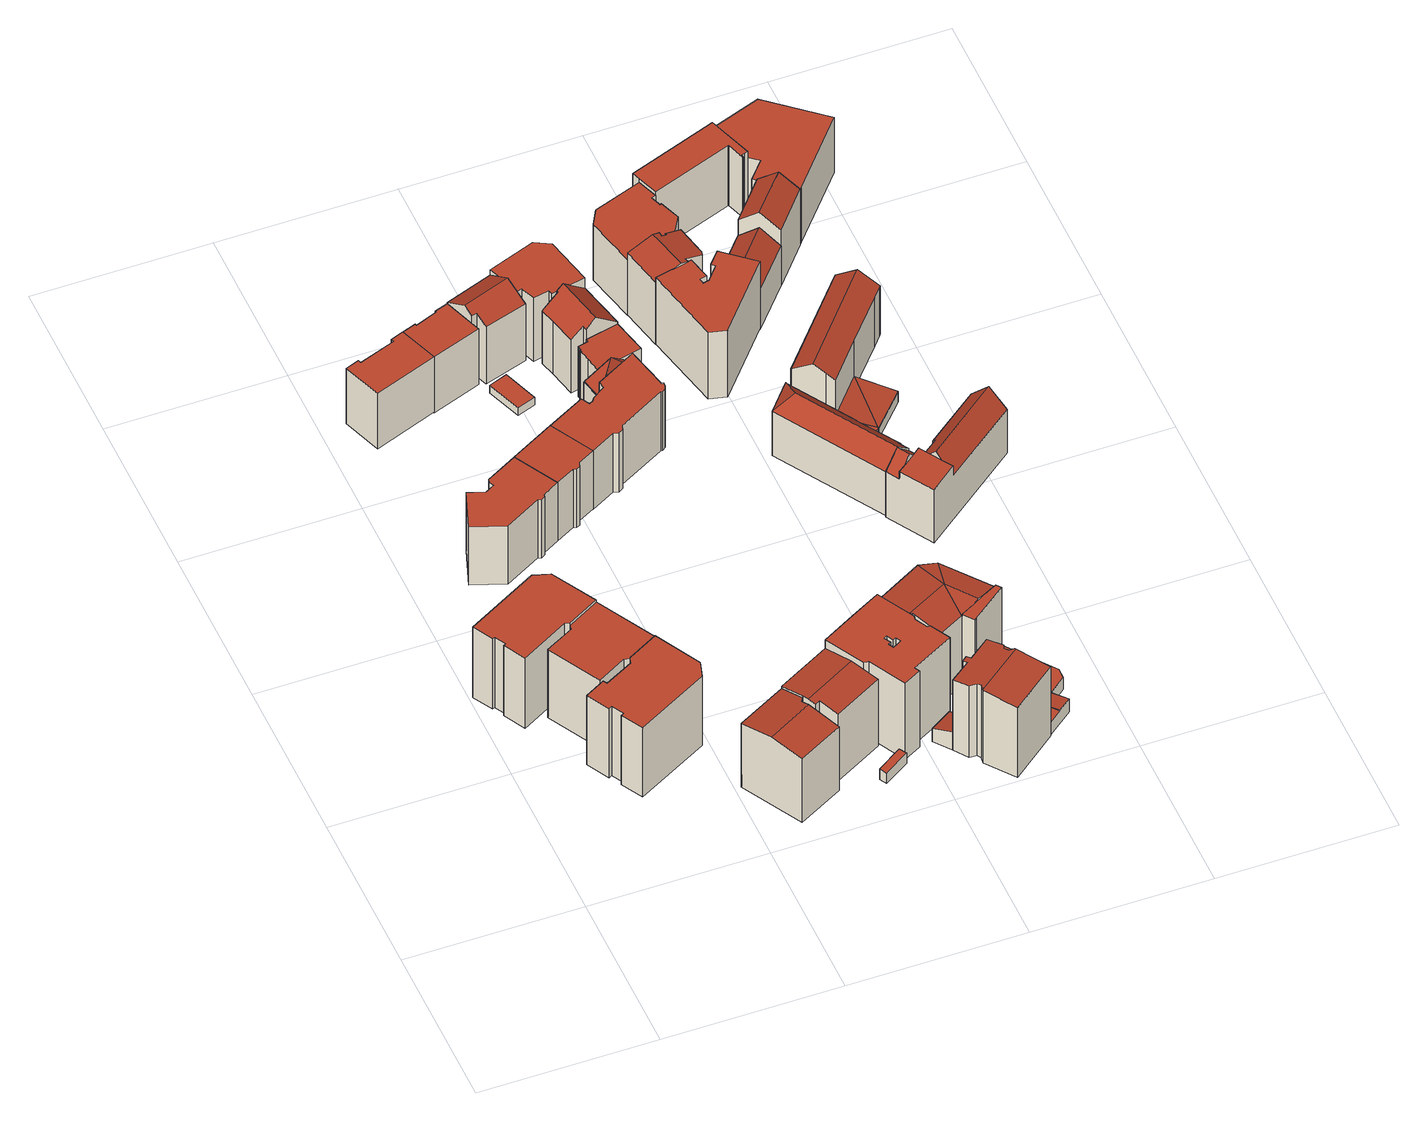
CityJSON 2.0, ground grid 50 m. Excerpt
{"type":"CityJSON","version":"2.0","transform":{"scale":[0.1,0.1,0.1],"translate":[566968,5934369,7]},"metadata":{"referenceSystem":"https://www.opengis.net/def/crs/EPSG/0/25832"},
"CityObjects":{
"building1":{"type":"Building","attributes":{"Gemeindeschluessel":"02000000","Geometrietyp2DReferenz":"3000","function":"31001_1010","roofType":"1000","measuredHeight":25.34,"storeysAboveGround":5},"geometry":[{"type":"MultiSurface","lod":"2","boundaries":[[[0,1,2,3]],[[3,2,4,5]],[[5,4,6,7]],[[7,6,8,9]],[[9,8,10,11]],[[11,10,12,13]],[[13,12,14,15]],[[15,14,16,17]],[[17,16,18,19]],[[19,18,20,21]],[[1,0,21,20]],[[21,0,3,5,7,9,11,13,15,17,19]],[[1,20,18,16,14,12,10,8,6,4,2]]],"semantics":{"surfaces":[{"type":"WallSurface"},{"type":"GroundSurface"},{"type":"RoofSurface"}],"values":[0,0,0,0,0,0,0,0,0,0,0,1,2]}}]},
"building2":{"type":"Building","attributes":{"Gemeindeschluessel":"02000000","Geometrietyp2DReferenz":"3000","function":"31001_1120","roofType":"1000","measuredHeight":24.96,"storeysAboveGround":5},"geometry":[{"type":"MultiSurface","lod":"2","boundaries":[[[22,23,24,25]],[[25,24,26,27]],[[27,26,28,29]],[[29,28,30,31]],[[31,30,32,33]],[[33,32,34,35]],[[35,34,36,37]],[[38,39,40,41]],[[41,40,42,43]],[[43,42,44,45]],[[45,44,23,22]],[[46,47,39,38]],[[37,36,47,46]],[[37,46,38,41,43,45,22,25,27,29,31,33,35]],[[47,36,34,32,30,28,26,24,23,44,42,40,39]]],"semantics":{"surfaces":[{"type":"WallSurface"},{"type":"GroundSurface"},{"type":"RoofSurface"}],"values":[0,0,0,0,0,0,0,0,0,0,0,0,0,1,2]}}]},
"building3":{"type":"Building","attributes":{"Gemeindeschluessel":"02000000","Geometrietyp2DReferenz":"3000","function":"31001_1120","roofType":"1000","measuredHeight":24.64,"storeysAboveGround":5},"geometry":[{"type":"MultiSurface","lod":"2","boundaries":[[[48,49,50,51,52,53,54,55]],[[56,57,7,5,58,59,60,61]],[[56,55,54,57]],[[57,54,53,7]],[[7,53,52,5]],[[5,52,51,58]],[[58,51,50,59]],[[59,50,49,60]],[[60,49,48,61]],[[61,48,55,56]]],"semantics":{"surfaces":[{"type":"RoofSurface"},{"type":"GroundSurface"},{"type":"WallSurface"}],"values":[0,1,2,2,2,2,2,2,2,2]}}]},
"building4":{"type":"Building","attributes":{"Gemeindeschluessel":"02000000","Geometrietyp2DReferenz":"3000","function":"31001_1120","roofType":"1000","measuredHeight":20.98,"storeysAboveGround":6},"geometry":[{"type":"MultiSurface","lod":"2","boundaries":[[[62,63,64,65]],[[65,64,66,67]],[[67,66,68,69]],[[69,68,70,71]],[[71,70,72,73]],[[74,75,76,77]],[[77,76,78,79]],[[79,78,80,81]],[[81,80,82,83]],[[83,82,84,85]],[[84,82,80,78,76,75,86,87,72,70,68,66,64,63]],[[62,65,67,69,71,73,88,89,74,77,79,81,83,85]],[[62,85,84,63]],[[74,89,86,75]],[[89,88,87,86]],[[88,73,72,87]]],"semantics":{"surfaces":[{"type":"WallSurface"},{"type":"RoofSurface"},{"type":"GroundSurface"}],"values":[0,0,0,0,0,0,0,0,0,0,1,2,0,0,0,0]}}]},
"building5":{"type":"Building","attributes":{"Gemeindeschluessel":"02000000","Geometrietyp2DReferenz":"3000","function":"31001_1120","roofType":"3100","measuredHeight":24.48,"storeysAboveGround":6},"geometry":[{"type":"MultiSurface","lod":"2","boundaries":[[[90,91,92,93,94,95]],[[96,97,91,90]],[[98,95,94,99]],[[99,94,93,100]],[[100,93,92,101]],[[102,97,96,103]],[[103,96,90,95,98]],[[101,92,91,97,102]],[[101,102,103,98,99,100]]],"semantics":{"surfaces":[{"type":"RoofSurface"},{"type":"WallSurface"},{"type":"GroundSurface"}],"values":[0,0,1,1,1,1,1,1,2]}}]},
"building6":{"type":"Building","attributes":{"Gemeindeschluessel":"02000000","Geometrietyp2DReferenz":"3000","function":"31001_1010","roofType":"1000","measuredHeight":19.91,"storeysAboveGround":6},"geometry":[{"type":"MultiSurface","lod":"2","boundaries":[[[104,105,106,107,108,109,110,111]],[[112,113,114,115,116,117,118,119]],[[112,111,110,113]],[[113,110,109,114]],[[114,109,108,115]],[[115,108,107,116]],[[116,107,106,117]],[[117,106,105,118]],[[118,105,104,119]],[[119,104,111,112]]],"semantics":{"surfaces":[{"type":"RoofSurface"},{"type":"GroundSurface"},{"type":"WallSurface"}],"values":[0,1,2,2,2,2,2,2,2,2]}}]},
"building7":{"type":"Building","attributes":{"Gemeindeschluessel":"02000000","Geometrietyp2DReferenz":"3000","function":"31001_1120","roofType":"1000","measuredHeight":20.99,"storeysAboveGround":6},"geometry":[{"type":"MultiSurface","lod":"2","boundaries":[[[84,120,121,122,123,124,125,82]],[[83,126,127,128,129,130,131,85]],[[83,82,125,126]],[[126,125,124,127]],[[127,124,123,128]],[[128,123,122,129]],[[129,122,121,130]],[[130,121,120,131]],[[131,120,84,85]],[[85,84,82,83]]],"semantics":{"surfaces":[{"type":"RoofSurface"},{"type":"GroundSurface"},{"type":"WallSurface"}],"values":[0,1,2,2,2,2,2,2,2,2]}}]},
"building8":{"type":"Building","attributes":{"Gemeindeschluessel":"02000000","Geometrietyp2DReferenz":"3000","function":"31001_2070","roofType":"3100","measuredHeight":25.05,"storeysAboveGround":5},"geometry":[{"type":"MultiSurface","lod":"2","boundaries":[[[132,133,134,135,136]],[[134,133,137,138,139,140]],[[141,136,135,142]],[[143,132,136,141]],[[144,140,139,145]],[[145,139,138,146]],[[146,138,137,147]],[[142,135,134,140,144]],[[147,137,133,132,143]],[[147,143,141,142,144,145,146]]],"semantics":{"surfaces":[{"type":"RoofSurface"},{"type":"WallSurface"},{"type":"GroundSurface"}],"values":[0,0,1,1,1,1,1,1,1,2]}}]},
"building9":{"type":"Building","attributes":{"Gemeindeschluessel":"02000000","Geometrietyp2DReferenz":"3000","function":"31001_1010","roofType":"1000","measuredHeight":20.11,"storeysAboveGround":6},"geometry":[{"type":"MultiSurface","lod":"2","boundaries":[[[148,106,149,150]],[[150,149,151,152]],[[152,151,153,154]],[[154,153,155,156]],[[156,155,157,158]],[[158,157,159,160]],[[161,105,106,148]],[[162,163,105,161]],[[163,162,160,159]],[[160,162,161,148,150,152,154,156,158]],[[163,159,157,155,153,151,149,106,105]]],"semantics":{"surfaces":[{"type":"WallSurface"},{"type":"GroundSurface"},{"type":"RoofSurface"}],"values":[0,0,0,0,0,0,0,0,0,1,2]}}]},
"building10":{"type":"Building","attributes":{"Gemeindeschluessel":"02000000","Geometrietyp2DReferenz":"3000","function":"31001_1010","roofType":"1000","measuredHeight":3.76,"storeysAboveGround":1},"geometry":[{"type":"MultiSurface","lod":"2","boundaries":[[[164,165,166,167]],[[168,169,170,171]],[[169,166,165,170]],[[170,165,164,171]],[[168,167,166,169]],[[168,171,164,167]]],"semantics":{"surfaces":[{"type":"RoofSurface"},{"type":"GroundSurface"},{"type":"WallSurface"}],"values":[0,1,2,2,2,2]}}]},
"building11":{"type":"Building","attributes":{"Gemeindeschluessel":"02000000","Geometrietyp2DReferenz":"3000","function":"31001_2460","roofType":"1000","measuredHeight":2.61,"storeysAboveGround":1},"geometry":[{"type":"MultiSurface","lod":"2","boundaries":[[[172,173,174,175]],[[176,177,178,179]],[[176,175,174,177]],[[177,174,173,178]],[[178,173,172,179]],[[179,172,175,176]]],"semantics":{"surfaces":[{"type":"RoofSurface"},{"type":"GroundSurface"},{"type":"WallSurface"}],"values":[0,1,2,2,2,2]}}]},
"building12":{"type":"Building","attributes":{"Gemeindeschluessel":"02000000","Geometrietyp2DReferenz":"3000","function":"31001_1010","roofType":"3100","measuredHeight":24.57,"storeysAboveGround":5},"geometry":[{"type":"MultiSurface","lod":"2","boundaries":[[[180,181,182,183]],[[184,183,182,185]],[[186,187,188,189]],[[189,188,190,191]],[[186,189,191,184,185,192,193]],[[187,186,193,194]],[[194,193,192,195]],[[184,191,190,180,183]],[[192,185,182,181,195]],[[194,195,181,180,190,188,187]]],"semantics":{"surfaces":[{"type":"RoofSurface"},{"type":"WallSurface"},{"type":"GroundSurface"}],"values":[0,1,1,1,2,1,1,1,1,0]}}]},
"building13":{"type":"Building","attributes":{"Gemeindeschluessel":"02000000","Geometrietyp2DReferenz":"3000","function":"31001_1120","roofType":"1000","measuredHeight":27.39,"storeysAboveGround":5},"geometry":[{"type":"MultiSurface","lod":"2","boundaries":[[[196,197,198,199]],[[200,201,202,203]],[[204,205,206,207]],[[207,206,208,209]],[[210,211,212,213]],[[213,212,214,215]],[[215,214,216,217]],[[218,219,220,221]],[[222,223,224,225]],[[225,224,226,227]],[[228,229,230,231]],[[232,210,213,215,217,233,200,203,234,235,236,218,221,237,222,225,227],[231,238,239,196,199,240,204,207,209,241,228]],[[201,242,216,214,212,211,243,226,224,223,244,220,219,245,246,247,202],[197,248,249,230,229,250,208,206,205,251,198]],[[238,231,230,249]],[[244,223,222,237,221,220]],[[245,219,218,236,235,246]],[[210,232,227,226,243,211]],[[208,250,229,228,241,209]],[[233,217,216,242,201,200]],[[251,205,204,240,199,198]],[[239,238,249,248,197,196]],[[202,247,246,235,234,203]]],"semantics":{"surfaces":[{"type":"WallSurface"},{"type":"GroundSurface"},{"type":"RoofSurface"}],"values":[0,0,0,0,0,0,0,0,0,0,0,1,2,0,0,0,0,0,0,0,0,0]}}]},
"building14":{"type":"Building","attributes":{"Gemeindeschluessel":"02000000","Geometrietyp2DReferenz":"3000","function":"31001_1120","roofType":"1000","measuredHeight":22.63,"storeysAboveGround":6},"geometry":[{"type":"MultiSurface","lod":"2","boundaries":[[[252,253,254,255]],[[253,256,257,258,254]],[[259,260,253,252]],[[260,256,253]],[[261,252,255,262]],[[263,125,264,265]],[[265,264,266,267]],[[267,266,268,269]],[[269,268,270,271]],[[272,273,274,275]],[[275,274,276,277]],[[277,276,278,279]],[[279,278,124,280]],[[280,124,125,263]],[[281,258,257,282]],[[283,284,285,286]],[[286,285,287,288]],[[288,287,289,290]],[[290,289,291,292]],[[292,291,293,294]],[[282,257,256,260,259,295,284,283]],[[272,275,277,279,280,263,265,267,269,271,296,297,281,282,283,286,288,290,292,294]],[[293,291,289,287,285,284,295,298,299,270,268,266,264,125,124,278,276,274,273]],[[293,273,272,294]],[[281,297,262,255,254,258]],[[298,295,259,252,261]],[[297,296,299,298,261,262]],[[270,299,296,271]]],"semantics":{"surfaces":[{"type":"RoofSurface"},{"type":"WallSurface"},{"type":"GroundSurface"}],"values":[0,0,0,0,0,1,1,1,1,1,1,1,1,1,1,1,1,1,1,1,1,2,0,1,1,1,1,1]}}]},
"building15":{"type":"Building","attributes":{"Gemeindeschluessel":"02000000","Geometrietyp2DReferenz":"3000","function":"31001_2010","roofType":"2100","measuredHeight":6.5,"storeysAboveGround":2},"geometry":[{"type":"MultiSurface","lod":"2","boundaries":[[[300,301,302,303]],[[303,302,304,305]],[[305,304,306,307]],[[308,309,301,300]],[[307,306,309,308]],[[307,308,300,303,305]],[[309,306,304,302,301]]],"semantics":{"surfaces":[{"type":"WallSurface"},{"type":"GroundSurface"},{"type":"RoofSurface"}],"values":[0,0,0,0,0,1,2]}}]},
"building16":{"type":"Building","attributes":{"Gemeindeschluessel":"02000000","Geometrietyp2DReferenz":"3000","function":"31001_1120","roofType":"1000","measuredHeight":22.82,"storeysAboveGround":5},"geometry":[{"type":"MultiSurface","lod":"2","boundaries":[[[310,311,312,313]],[[313,312,314,315]],[[316,317,318,319]],[[319,318,320,321]],[[314,312,311,322,323,324,320,318,317]],[[310,313,315,316,319,321,325,326,327]],[[326,325,324,323]],[[316,315,314,317]],[[310,327,322,311]],[[327,326,323,322]],[[325,321,320,324]]],"semantics":{"surfaces":[{"type":"WallSurface"},{"type":"RoofSurface"},{"type":"GroundSurface"}],"values":[0,0,0,0,1,2,0,0,0,0,0]}}]},
"building17":{"type":"Building","attributes":{"Gemeindeschluessel":"02000000","Geometrietyp2DReferenz":"3000","function":"31001_1120","roofType":"1000","measuredHeight":18.14,"storeysAboveGround":6},"geometry":[{"type":"MultiSurface","lod":"2","boundaries":[[[328,329,330,331]],[[331,330,332,333]],[[333,332,334,335]],[[335,334,336,337]],[[337,336,338,339]],[[339,338,340,341]],[[342,343,344,345]],[[341,340,343,342]],[[345,344,329,328]],[[345,328,331,333,335,337,339,341,342]],[[329,344,343,340,338,336,334,332,330]]],"semantics":{"surfaces":[{"type":"WallSurface"},{"type":"GroundSurface"},{"type":"RoofSurface"}],"values":[0,0,0,0,0,0,0,0,0,1,2]}}]},
"building18":{"type":"Building","attributes":{"Gemeindeschluessel":"02000000","Geometrietyp2DReferenz":"3000","function":"31001_1120","roofType":"3100","measuredHeight":24.44,"storeysAboveGround":5},"geometry":[{"type":"MultiSurface","lod":"2","boundaries":[[[346,347,348,349,350,351,352,353,354,355]],[[350,356,357,351]],[[358,355,354,359]],[[359,354,353,360]],[[360,353,352,361]],[[362,349,348,363]],[[363,348,347,364]],[[364,347,346,365]],[[365,346,355,358]],[[366,357,356,367]],[[367,356,350,349,362]],[[361,352,351,357,366]],[[361,366,367,362,363,364,365,358,359,360]]],"semantics":{"surfaces":[{"type":"RoofSurface"},{"type":"WallSurface"},{"type":"GroundSurface"}],"values":[0,0,1,1,1,1,1,1,1,1,1,1,2]}}]},
"building19":{"type":"Building","attributes":{"Gemeindeschluessel":"02000000","Geometrietyp2DReferenz":"3000","function":"31001_2070","roofType":"3100","measuredHeight":26.2,"storeysAboveGround":6},"geometry":[{"type":"MultiSurface","lod":"2","boundaries":[[[368,369,370,371,372,373,374,375,376,377,378,379,380,381,382]],[[383,384,372,371,385]],[[308,382,381,307]],[[307,381,380,305]],[[305,380,379,386]],[[386,379,378,387]],[[387,378,377,388]],[[388,377,376,389]],[[389,376,375,390]],[[390,375,374,391]],[[391,374,373,392]],[[393,370,369,394]],[[394,369,368,395]],[[395,368,382,308]],[[396,384,383,397]],[[397,383,385,398]],[[398,385,371,370,393]],[[392,373,372,384,396]],[[392,396,397,398,393,394,395,308,307,305,386,387,388,389,390,391]]],"semantics":{"surfaces":[{"type":"RoofSurface"},{"type":"WallSurface"},{"type":"GroundSurface"}],"values":[0,0,1,1,1,1,1,1,1,1,1,1,1,1,1,1,1,1,2]}}]},
"building20":{"type":"Building","attributes":{"Gemeindeschluessel":"02000000","Geometrietyp2DReferenz":"3000","function":"31001_1120","roofType":"3100","measuredHeight":26.08,"storeysAboveGround":5},"geometry":[{"type":"MultiSurface","lod":"2","boundaries":[[[399,400,401]],[[402,403,404,400,399]],[[405,406,402,399]],[[406,407,408,409,410,411,403]],[[412,413,414,415]],[[416,417,418,419]],[[420,401,400,421]],[[405,407,406]],[[403,411,404]],[[422,410,409,423]],[[423,409,408,424]],[[425,416,419,412,415,420,421,422,423,424]],[[425,424,408,407,405,426]],[[422,421,400,404,411,410]],[[406,403,402]],[[417,416,425,426]],[[412,419,418,427,413]],[[401,420,415,414]],[[427,418,417,426,405,399]],[[427,399,401,414,413]]],"semantics":{"surfaces":[{"type":"RoofSurface"},{"type":"WallSurface"},{"type":"GroundSurface"}],"values":[0,0,0,0,1,1,1,1,1,1,1,2,1,1,1,1,1,1,0,0]}}]},
"building21":{"type":"Building","attributes":{"Gemeindeschluessel":"02000000","Geometrietyp2DReferenz":"3000","function":"31001_2010","roofType":"1000","measuredHeight":4.82,"storeysAboveGround":1},"geometry":[{"type":"MultiSurface","lod":"2","boundaries":[[[428,429,430,431]],[[432,433,434,435]],[[429,436,437,430]],[[438,439,440,441]],[[428,442,436,429]],[[443,444,445,446]],[[447,432,435]],[[448,449,450,438,441,451,452,453,443,446]],[[440,439,454,447,435,434,455,445,444,456,437,436,442]],[[450,449,433,432,447,454]],[[449,448,455,434,433]],[[445,455,448,446]],[[454,439,438,450]],[[440,442,451,441]],[[456,444,443,453]],[[452,451,442,428,431]],[[453,452,431,430,437,456]]],"semantics":{"surfaces":[{"type":"RoofSurface"},{"type":"WallSurface"},{"type":"GroundSurface"}],"values":[0,0,1,1,1,1,1,2,0,1,1,1,1,1,1,1,1]}}]},
"building22":{"type":"Building","attributes":{"Gemeindeschluessel":"02000000","Geometrietyp2DReferenz":"3000","function":"31001_1010","roofType":"3100","measuredHeight":24.61,"storeysAboveGround":5},"geometry":[{"type":"MultiSurface","lod":"2","boundaries":[[[457,458,459,460]],[[461,458,457,462]],[[463,464,465,466]],[[466,465,467,468]],[[468,467,469,470]],[[471,472,473,474]],[[474,473,475,476]],[[476,475,477,478]],[[461,462,463,466,468,470,479,471,474,476,478]],[[463,462,457,460,464]],[[472,471,479,480]],[[480,479,470,469]],[[461,478,477,459,458]],[[480,469,467,465,464,460,459,477,475,473,472]]],"semantics":{"surfaces":[{"type":"RoofSurface"},{"type":"WallSurface"},{"type":"GroundSurface"}],"values":[0,1,1,1,1,1,1,1,2,1,1,1,1,0]}}]},
"building23":{"type":"Building","attributes":{"Gemeindeschluessel":"02000000","Geometrietyp2DReferenz":"3000","function":"31001_1120","roofType":"3100","measuredHeight":20.57,"storeysAboveGround":5},"geometry":[{"type":"MultiSurface","lod":"2","boundaries":[[[481,482,483]],[[484,485,486,487]],[[488,489,490,491]],[[492,493,488,491,494,495,484,487,496]],[[497,490,489,498,499,500,501,482,481]],[[484,495,483,482,501,502,485]],[[498,489,488,493]],[[499,498,493,492]],[[492,496,503,504,500,499]],[[494,491,490,497,505]],[[503,496,487,486]],[[502,501,500,504]],[[483,495,494,505]],[[502,504,503,486,485]],[[483,505,497,481]]],"semantics":{"surfaces":[{"type":"RoofSurface"},{"type":"WallSurface"},{"type":"GroundSurface"}],"values":[0,1,1,2,0,1,1,1,1,1,1,1,1,0,0]}}]},
"building24":{"type":"Building","attributes":{"Gemeindeschluessel":"02000000","Geometrietyp2DReferenz":"3000","function":"31001_1120","roofType":"1000","measuredHeight":24.03,"storeysAboveGround":5},"geometry":[{"type":"MultiSurface","lod":"2","boundaries":[[[506,507,508,509]],[[510,511,512,513]],[[514,515,516,517]],[[517,516,518,519]],[[519,518,520,521]],[[512,511,520,518,516,515,508,507,522,523,524,525]],[[510,513,526,527,528,529,506,509,514,517,519,521]],[[526,513,512,525]],[[510,521,520,511]],[[514,509,508,515]],[[506,529,522,507]],[[529,528,523,522]],[[528,527,524,523]],[[527,526,525,524]]],"semantics":{"surfaces":[{"type":"WallSurface"},{"type":"RoofSurface"},{"type":"GroundSurface"}],"values":[0,0,0,0,0,1,2,0,0,0,0,0,0,0]}}]},
"building25":{"type":"Building","attributes":{"Gemeindeschluessel":"02000000","Geometrietyp2DReferenz":"3000","function":"31001_1120","roofType":"1000","measuredHeight":20.14,"storeysAboveGround":6},"geometry":[{"type":"MultiSurface","lod":"2","boundaries":[[[530,531,532,533]],[[534,535,536,537]],[[537,536,538,539]],[[539,538,540,541]],[[541,540,542,543]],[[543,542,544,545]],[[545,544,546,547]],[[547,546,548,549]],[[549,548,550,551]],[[551,550,552,553]],[[554,552,550,548,546,544,542,540,538,536,535,555,532,531]],[[556,530,533,557,534,537,539,541,543,545,547,549,551,553]],[[530,556,554,531]],[[556,553,552,554]],[[534,557,555,535]],[[557,533,532,555]]],"semantics":{"surfaces":[{"type":"WallSurface"},{"type":"RoofSurface"},{"type":"GroundSurface"}],"values":[0,0,0,0,0,0,0,0,0,0,1,2,0,0,0,0]}}]},
"building26":{"type":"Building","attributes":{"Gemeindeschluessel":"02000000","Geometrietyp2DReferenz":"3000","function":"31001_1120","roofType":"3100","measuredHeight":21.17,"storeysAboveGround":5},"geometry":[{"type":"MultiSurface","lod":"2","boundaries":[[[558,559,560,561,562]],[[563,564,565,566,567,568,569,559,570,571]],[[565,572,573,574,575,576,577,578]],[[564,579,580,573,572]],[[558,570,559]],[[569,568,581]],[[578,566,565]],[[564,563,579]],[[582,577,576,583]],[[583,576,575,584]],[[584,575,574,585]],[[586,587,588,589,582,583,584,585,590]],[[591,588,587,562,561]],[[581,568,567,589,588,591]],[[586,590,580,579,563,571]],[[565,564,572]],[[590,585,574,573,580]],[[582,589,567,566,578,577]],[[587,586,571,570,558,562]],[[559,569,560]],[[581,591,561,560,569]]],"semantics":{"surfaces":[{"type":"RoofSurface"},{"type":"WallSurface"},{"type":"GroundSurface"}],"values":[0,0,0,0,1,1,1,1,1,1,1,2,1,1,1,1,1,1,1,1,0]}}]},
"building27":{"type":"Building","attributes":{"Gemeindeschluessel":"02000000","Geometrietyp2DReferenz":"3000","function":"31001_1120","roofType":"3100","measuredHeight":21.45,"storeysAboveGround":5},"geometry":[{"type":"MultiSurface","lod":"2","boundaries":[[[592,593,594,595]],[[596,597,598,593,592]],[[594,599,600,595]],[[601,598,597,602]],[[602,597,596,603]],[[604,605,606,607]],[[607,606,608,609]],[[610,611,612,613]],[[614,601,602,603,615,612,611,616,604,607,609]],[[608,606,605,617,618,619,620,600,599]],[[608,599,614,609]],[[601,614,599,594,593,598]],[[615,603,596,592,595,600,620]],[[617,605,604,616]],[[616,611,610,618,617]],[[612,615,620,619,613]],[[619,618,610,613]]],"semantics":{"surfaces":[{"type":"RoofSurface"},{"type":"WallSurface"},{"type":"GroundSurface"}],"values":[0,0,1,1,1,1,1,1,2,0,1,1,1,1,1,1,0]}}]},
"building28":{"type":"Building","attributes":{"Gemeindeschluessel":"02000000","Geometrietyp2DReferenz":"3000","function":"31001_1010","roofType":"3100","measuredHeight":19.13,"storeysAboveGround":5},"geometry":[{"type":"MultiSurface","lod":"2","boundaries":[[[621,622,623,624,625]],[[626,623,622,627]],[[628,625,624,629]],[[630,626,627,631]],[[631,627,622,621,632]],[[629,624,623,626,630]],[[632,621,625,628]],[[632,628,629,630,631]]],"semantics":{"surfaces":[{"type":"RoofSurface"},{"type":"WallSurface"},{"type":"GroundSurface"}],"values":[0,0,1,1,1,1,1,2]}}]},
"building29":{"type":"Building","attributes":{"Gemeindeschluessel":"02000000","Geometrietyp2DReferenz":"3000","function":"31001_1010","roofType":"1000","measuredHeight":2.45,"storeysAboveGround":1},"geometry":[{"type":"MultiSurface","lod":"2","boundaries":[[[633,634,635,636]],[[637,638,639,640]],[[640,639,634,633]],[[639,638,635,634]],[[638,637,636,635]],[[637,640,633,636]]],"semantics":{"surfaces":[{"type":"GroundSurface"},{"type":"RoofSurface"},{"type":"WallSurface"}],"values":[0,1,2,2,2,2]}}]},
"building30":{"type":"Building","attributes":{"Gemeindeschluessel":"02000000","Geometrietyp2DReferenz":"3000","function":"31001_1020","roofType":"1000","measuredHeight":21.61,"storeysAboveGround":6},"geometry":[{"type":"MultiSurface","lod":"2","boundaries":[[[641,642,643,644]],[[645,646,647,648]],[[648,647,649,650]],[[650,649,651,652]],[[652,651,642,641]],[[653,654,655,656]],[[656,655,657,658]],[[658,657,659,660]],[[660,659,661,662]],[[662,661,646,645]],[[654,653,644,643]],[[644,653,656,658,660,662,645,648,650,652,641]],[[654,643,642,651,649,647,646,661,659,657,655]]],"semantics":{"surfaces":[{"type":"WallSurface"},{"type":"GroundSurface"},{"type":"RoofSurface"}],"values":[0,0,0,0,0,0,0,0,0,0,0,1,2]}}]},
"building31":{"type":"Building","attributes":{"Gemeindeschluessel":"02000000","Geometrietyp2DReferenz":"3000","function":"31001_1010","roofType":"3100","measuredHeight":24.59,"storeysAboveGround":5},"geometry":[{"type":"MultiSurface","lod":"2","boundaries":[[[663,664,665,666]],[[667,666,665,668]],[[669,667,668,670]],[[671,670,668,665,664]],[[672,669,670,671]],[[667,669,672,663,666]],[[672,671,664,663]]],"semantics":{"surfaces":[{"type":"RoofSurface"},{"type":"WallSurface"},{"type":"GroundSurface"}],"values":[0,1,2,1,1,1,0]}}]},
"building32":{"type":"Building","attributes":{"Gemeindeschluessel":"02000000","Geometrietyp2DReferenz":"3000","function":"31001_3060","roofType":"1000","measuredHeight":19.74,"storeysAboveGround":5},"geometry":[{"type":"MultiSurface","lod":"2","boundaries":[[[673,674,675,676]],[[677,678,674,673]],[[679,680,681,682]],[[683,684,680,679]],[[685,686,687,688]],[[689,681,680,684,687,686,690,675,674,678]],[[685,688,683,679,682,691,677,673,676,692]],[[677,691,689,678]],[[691,682,681,689]],[[685,692,690,686]],[[683,688,687,684]],[[692,676,675,690]]],"semantics":{"surfaces":[{"type":"WallSurface"},{"type":"RoofSurface"},{"type":"GroundSurface"}],"values":[0,0,0,0,0,1,2,0,0,0,0,0]}}]}
},
"vertices":[
[210,883,24],[210,883,277],[257,869,277],[257,869,24],[327,742,277],[327,742,24],[237,692,277],[237,692,24],[223,696,277],[223,696,24],[86,620,277],[86,620,24],[53,681,277],[53,681,24],[59,685,277],[59,685,24],[42,716,277],[42,716,24],[35,713,277],[35,713,24],[4,770,277],[4,770,24],
[182,445,25],[182,445,274],[239,476,274],[239,476,25],[245,465,274],[245,465,25],[326,508,274],[326,508,25],[333,527,274],[333,527,25],[419,574,274],[419,574,25],[489,445,274],[489,445,25],[475,398,274],[475,398,25],[235,347,25],[235,347,274],[244,352,274],[244,352,25],[225,385,274],[225,385,25],[217,380,274],[217,380,25],[269,286,25],[269,286,274],
[234,484,270],[316,529,270],[333,527,270],[419,574,270],[327,742,270],[237,692,270],[233,677,270],[153,634,270],[153,634,24],[233,677,24],[419,574,24],[333,527,24],[316,529,24],[234,484,24],
[357,1166,29],[357,1166,239],[356,1158,239],[356,1158,29],[345,1152,239],[345,1152,29],[336,1155,239],[336,1155,29],[233,1099,239],[233,1099,29],[140,1133,239],[140,1133,29],[252,1244,29],[252,1244,239],[245,1257,239],[245,1257,29],[248,1268,239],[248,1268,29],[278,1284,239],[278,1284,29],[337,1316,239],[337,1316,29],[405,1192,239],[405,1192,29],[226,1229,239],[179,1246,239],[179,1246,29],[226,1229,29],
[559,139,271],[687,209,271],[676,229,267],[684,241,266],[651,301,255],[512,226,255],[607,53,255],[735,123,255],[512,226,26],[651,301,26],[684,241,26],[676,229,26],[735,123,26],[607,53,26],
[108,1665,222],[288,1730,222],[247,1841,222],[210,1827,222],[213,1819,222],[109,1781,222],[106,1790,222],[68,1776,222],[68,1776,23],[106,1790,23],[109,1781,23],[213,1819,23],[210,1827,23],[247,1841,23],[288,1730,23],[108,1665,23],
[458,1221,239],[467,1218,239],[476,1222,239],[481,1236,239],[529,1262,239],[462,1384,239],[462,1384,29],[529,1262,29],[481,1236,29],[476,1222,29],[467,1218,29],[458,1221,29],
[684,241,272],[692,225,274],[843,308,274],[802,383,263],[651,301,263],[704,203,271],[717,210,271],[746,156,263],[885,232,263],[651,301,24],[802,383,24],[684,241,24],[885,232,24],[746,156,24],[717,210,24],[704,203,24],
[247,1841,21],[286,1855,222],[286,1855,21],[288,1850,222],[288,1850,21],[351,1875,222],[351,1875,21],[350,1878,222],[350,1878,21],[388,1891,222],[388,1891,21],[419,1804,222],[419,1804,21],[288,1730,21],[428,1780,21],[428,1780,222],
[929,151,58],[917,172,58],[845,125,58],[856,104,58],[856,104,21],[845,125,21],[917,172,21],[929,151,21],
[479,1641,49],[531,1660,49],[495,1761,49],[442,1742,49],[442,1742,22],[495,1761,22],[531,1660,22],[479,1641,22],
[410,1830,265],[546,1879,265],[523,1940,226],[388,1891,226],[388,1891,19],[523,1940,19],[446,1776,19],[446,1776,226],[434,1809,248],[434,1809,19],[419,1804,248],[419,1804,19],[559,1843,19],[569,1815,19],[569,1815,223],[559,1843,242],
[951,338,19],[951,338,293],[942,333,293],[942,333,19],[861,275,19],[861,275,293],[802,383,293],[802,383,19],[952,314,19],[952,314,293],[944,310,293],[944,310,19],[952,295,293],[952,295,19],[974,209,19],[974,209,293],[982,194,293],[982,194,19],[931,167,293],[931,167,19],[875,272,293],[875,272,19],[1040,377,19],[1040,377,293],[1038,365,293],[1038,365,19],[1056,332,19],[1056,332,293],[1066,330,293],[1066,330,19],[1096,274,293],[1096,274,19],[977,309,19],[977,309,293],[969,324,293],[969,324,19],[1010,228,19],[873,272,19],[898,436,19],[983,482,19],[1027,402,19],[1040,363,19],[961,319,19],[960,320,19],[952,315,19],[969,304,19],[873,272,293],[1010,228,293],[1040,363,293],[1027,402,293],[983,482,293],[898,436,293],[960,320,293],[961,319,293],[969,304,293],[952,315,293],
[633,1478,184],[688,1535,253],[620,1544,185],[619,1544,184],[742,1569,191],[742,1571,185],[659,1553,185],[748,1541,184],[748,1543,190],[632,1477,184],[616,1543,184],[462,1384,27],[569,1442,239],[569,1442,27],[582,1418,239],[582,1418,27],[593,1424,239],[593,1424,27],[599,1433,239],[599,1433,27],[629,1316,27],[629,1316,239],[625,1302,239],[625,1302,27],[612,1295,239],[612,1295,27],[598,1300,239],[598,1300,27],[529,1262,27],[659,1553,27],[742,1571,27],[776,1417,27],[776,1417,239],[781,1415,239],[781,1415,27],[781,1404,239],[781,1404,27],[777,1395,239],[777,1395,27],[768,1388,239],[768,1388,27],[763,1389,239],[763,1389,27],[748,1541,239],[636,1458,27],[616,1543,27],[632,1477,239],[636,1458,239],
[1017,198,21],[1017,198,68],[1079,237,68],[1079,237,21],[1103,206,80],[1103,206,21],[1112,195,84],[1112,195,21],[1054,151,21],[1054,151,86],
[635,1803,17],[635,1803,245],[632,1816,245],[632,1816,17],[587,1807,245],[587,1807,17],[572,1848,17],[572,1848,245],[559,1843,245],[559,1843,17],[523,1940,245],[523,1940,17],[733,1825,245],[702,1965,245],[658,1989,245],[658,1989,17],[702,1965,17],[733,1825,17],
[643,1634,21],[643,1634,202],[646,1635,202],[646,1635,21],[644,1648,202],[644,1648,21],[672,1654,202],[672,1654,21],[671,1663,202],[671,1663,21],[765,1684,202],[765,1684,21],[788,1581,202],[788,1581,21],[659,1553,21],[659,1553,202],[650,1595,202],[650,1595,21],
[616,1745,209],[633,1668,209],[668,1675,239],[671,1663,238],[700,1670,263],[669,1810,263],[650,1806,248],[651,1801,248],[636,1798,235],[604,1791,208],[765,1684,208],[733,1825,208],[604,1791,19],[636,1798,19],[651,1801,19],[650,1806,19],[671,1663,19],[668,1675,19],[633,1668,19],[616,1745,19],[733,1825,19],[765,1684,19],
[1083,112,279],[1103,110,280],[1110,101,282],[1108,83,283],[1238,184,283],[1236,187,283],[1220,188,282],[1212,200,280],[1216,212,279],[1186,252,273],[1126,205,273],[1117,217,271],[1103,206,271],[1112,195,273],[1054,151,273],[1169,2,271],[1300,104,271],[1108,80,283],[1117,217,21],[1126,205,21],[1186,252,21],[1216,212,21],[1212,200,21],[1220,188,21],[1236,187,21],[1110,101,21],[1103,110,21],[1083,112,21],[1300,104,21],[1169,2,21],[1108,80,21],
[1156,463,281],[1173,548,270],[1124,559,270],[1218,384,281],[1236,394,277],[1276,415,270],[1160,352,270],[1200,374,277],[1160,352,277],[1184,322,277],[1188,326,277],[1287,402,277],[1276,415,277],[1027,402,20],[1027,402,280],[983,482,270],[983,482,20],[1088,315,20],[1088,315,270],[1045,398,280],[1045,398,20],[1124,559,20],[1173,548,20],[1287,402,20],[1188,326,20],[1184,322,20],[1160,353,20],[1160,353,270],[1038,400,281],
[1265,226,63],[1300,254,68],[1224,353,68],[1188,326,63],[1337,133,74],[1372,160,74],[1341,201,69],[1305,174,69],[1300,254,69],[1224,353,69],[1236,187,26],[1236,187,69],[1228,197,69],[1228,197,26],[1265,226,69],[1389,270,26],[1389,270,69],[1388,239,69],[1388,239,26],[1337,133,69],[1340,201,26],[1372,160,26],[1300,104,26],[1265,226,26],[1188,326,26],[1287,402,26],[1300,104,69],[1340,201,69],[1287,402,69],
[867,1870,240],[894,1748,240],[970,1765,262],[942,1887,262],[894,1748,16],[867,1870,16],[961,1891,16],[961,1891,257],[963,1878,257],[963,1878,16],[977,1881,253],[977,1881,16],[976,1886,253],[976,1886,16],[1041,1804,16],[1041,1804,240],[1038,1793,241],[1038,1793,16],[988,1782,256],[988,1782,16],[991,1770,256],[991,1770,16],[1021,1896,16],[1021,1896,240],
[1081,1272,225],[1088,1358,177],[1019,1277,177],[1116,1391,19],[1116,1391,50],[1187,1329,50],[1187,1329,19],[1271,1054,19],[1271,1054,179],[1287,1025,181],[1287,1025,19],[1203,1167,19],[1279,1059,19],[1205,975,19],[1019,1277,19],[1292,1240,19],[1248,1001,225],[1279,1059,171],[1203,1167,178],[1204,1169,176],[1088,1358,176],[1088,1358,50],[1292,1240,50],[1204,1169,50],[1205,975,177],
[998,1686,17],[998,1686,257],[1015,1690,257],[1015,1690,17],[993,1509,17],[993,1509,257],[945,1521,257],[945,1521,17],[1049,1730,17],[1049,1730,257],[1039,1739,257],[1039,1739,17],[1072,1777,257],[1072,1777,17],[1159,1703,257],[1159,1703,17],[994,1701,257],[1015,1705,257],[1000,1772,257],[894,1748,257],[894,1748,17],[1000,1772,17],[1015,1705,17],[994,1701,17],
[833,2017,14],[833,2017,215],[858,2061,215],[858,2061,14],[1016,2052,14],[1016,2052,215],[1004,2048,215],[1004,2048,14],[1015,2018,215],[1015,2018,14],[1019,2020,215],[1019,2020,14],[1041,1962,215],[1041,1962,14],[1011,1911,215],[1011,1911,14],[962,1900,215],[962,1900,14],[960,1905,215],[960,1905,14],[926,1898,215],[926,1898,14],[929,1884,215],[929,1884,14],[867,1870,215],[995,2110,215],[867,1870,14],[995,2110,14],
[1227,938,178],[1249,954,205],[1265,967,226],[1245,999,226],[1205,975,178],[1359,905,205],[1341,933,205],[1321,967,205],[1303,995,205],[1302,995,205],[1302,996,205],[1281,979,205],[1227,938,205],[1284,846,205],[1331,950,226],[1538,1111,226],[1507,1152,171],[1357,1036,171],[1362,1030,179],[1315,994,179],[1303,995,171],[1359,905,170],[1571,1069,170],[1302,996,178],[1315,994,14],[1362,1030,14],[1357,1036,14],[1507,1152,14],[1284,846,14],[1205,975,14],[1287,1025,14],[1302,995,14],[1571,1069,14],[1287,1025,175],
[1291,1240,46],[1300,1421,57],[1299,1422,57],[1206,1313,57],[1292,1240,46],[1386,1342,46],[1384,1344,46],[1299,1422,183],[1206,1313,183],[1384,1344,8],[1386,1342,8],[1292,1240,8],[1433,1578,8],[1433,1578,182],[1430,1574,182],[1430,1574,8],[1404,1543,183],[1404,1543,8],[1342,1655,183],[1342,1655,8],[1116,1391,8],[1116,1391,183],[1299,1422,8],[1187,1329,8],[1405,1601,8],[1405,1601,207],[1387,1617,222],[1160,1352,222],[1187,1329,199],
[1072,1777,153],[1116,1740,201],[1221,1863,201],[1178,1900,153],[1174,1896,153],[1265,1826,153],[1159,1703,153],[1174,1896,10],[1178,1900,10],[1265,1826,10],[1159,1703,10],[1072,1777,10],
[1146,1928,13],[1127,1943,13],[1155,1969,13],[1170,1956,13],[1170,1956,38],[1155,1969,38],[1127,1943,38],[1146,1928,38],
[987,2134,11],[987,2134,227],[1240,2225,227],[1240,2225,11],[1247,2134,11],[1247,2134,227],[1245,2134,227],[1245,2134,11],[1016,2052,227],[1016,2052,11],[995,2110,227],[995,2110,11],[1284,2097,11],[1284,2097,227],[1274,2094,227],[1274,2094,11],[1265,2091,227],[1265,2091,11],[1267,2084,227],[1267,2084,11],[1265,2083,227],[1265,2083,11],
[1221,1863,255],[1319,1977,255],[1276,2014,210],[1178,1900,210],[1178,1900,9],[1276,2014,9],[1265,1826,9],[1363,1941,9],[1363,1941,210],[1265,1826,210],
[1240,2225,8],[1240,2225,206],[1383,2276,206],[1383,2276,8],[1284,2097,8],[1284,2097,206],[1265,2023,8],[1265,2023,206],[1271,2030,206],[1271,2030,8],[1276,2014,8],[1276,2014,206],[1369,1948,8],[1369,1948,206],[1363,1941,206],[1363,1941,8],[1310,2075,206],[1537,2145,206],[1310,2075,8],[1537,2145,8]
]}
